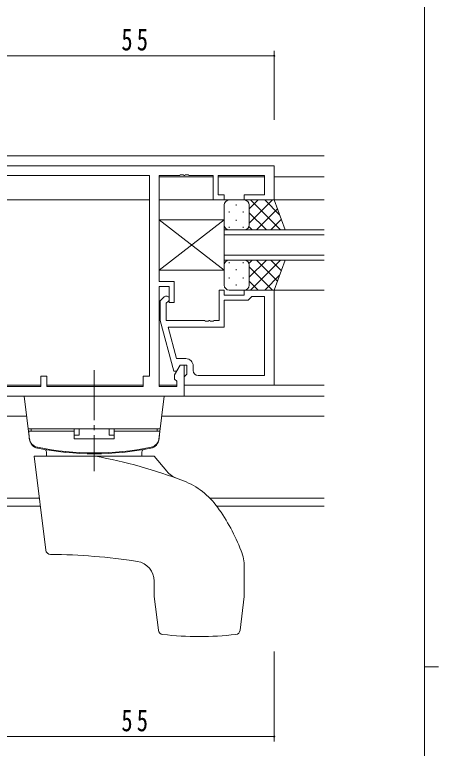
# Model space of a CAD drawing. Units: millimetres on the paper. Extents: x -397 to 397, y -282 to 282.
# Drawn here: x 294.2 to 378.9, y 0.6 to 147.1 of the extents above; entities that cross this region are included whole.
import ezdxf

# ---------------------------------------------------------------- set-up
doc = ezdxf.new("R2010")
doc.units = ezdxf.units.MM
doc.linetypes.add('USER2', pattern=[13, 10, -1, 1, -1])
for name, color, linetype, lineweight in [('0-1_YKK_ZWAK', 7, 'Continuous', 18), ('0-3_YKK_11', 7, 'Continuous', 18), ('0-4_YKK_12', 2, 'Continuous', 18), ('0-6_YKK_13', 4, 'Continuous', 18), ('0-7_YKK_D', 6, 'Continuous', 18)]:
    doc.layers.add(name, color=color, linetype=linetype, lineweight=lineweight)
doc.styles.add('ＭＳ ゴシック', font='')
doc.styles.get('ＭＳ ゴシック').set_extended_font_data('MS Gothic')

msp = doc.modelspace()

# ---------------------------------------------------------------- linework, layer by layer
at = {"layer": '0-1_YKK_ZWAK'}
for p, q in [((376.092, 279.312), (376.092, -245.688)), ((376.092, 16.812), (378.892, 16.812))]:
    msp.add_line(p, q, dxfattribs=at)
at = {"layer": '0-3_YKK_11'}
for p, q in [((289.092, 116.902), (346.092, 116.902)), ((346.092, 116.902), (346.092, 110.102)), ((291.022, 114.972), (321.162, 114.972)), ((321.162, 114.972), (321.162, 74.902)), ((327.134, 114.972), (323.092, 114.972)), ((323.092, 114.972), (323.092, 93.802)), ((344.162, 114.972), (334.892, 114.972)), ((323.092, 92.802), (323.092, 72.832)), ((340.092, 91.102), (336.092, 91.102)), ((346.092, 73.102), (346.092, 92.102)), ((336.092, 84.702), (336.092, 90.102)), ((336.092, 90.102), (340.892, 90.102)), ((344.162, 90.802), (344.162, 75.032)), ((344.162, 90.802), (344.162, 75.032)), ((323.292, 86.005), (325.999, 75.902)), ((332.134, 86.002), (324.492, 86.002)), ((324.883, 84.702), (336.092, 84.702)), ((326.571, 78.402), (324.883, 84.702)), ((328.392, 78.402), (326.571, 78.402)), ((326.162, 75.145), (327.292, 77.102)), ((327.292, 77.102), (328.092, 77.102)), ((328.092, 77.102), (328.092, 70.902)), ((329.892, 76.032), (329.892, 76.902)), ((325.999, 75.902), (326.599, 75.902)), ((326.162, 74.332), (326.162, 75.145)), ((344.162, 75.032), (330.892, 75.032)), ((326.592, 73.902), (326.162, 74.332)), ((326.592, 72.832), (326.592, 73.902)), ((299.392, 72.832), (291.022, 72.832)), ((319.892, 72.832), (300.592, 72.832)), ((323.092, 72.832), (326.592, 72.832)), ((328.092, 73.102), (346.092, 73.102)), ((328.092, 70.902), (291.092, 70.902))]:
    msp.add_line(p, q, dxfattribs=at)
for points in [[(334.892, 114.972), (334.892, 111.102), (336.092, 111.102), (336.092, 110.102), (333.892, 110.102), (333.892, 114.972), (329.05, 114.972), (328.867, 115.092), (328.317, 115.092), (328.134, 114.972), (328.05, 114.972), (327.867, 115.092), (327.317, 115.092), (327.134, 114.972)], [(346.092, 110.102), (340.092, 110.102), (340.092, 111.102), (344.162, 111.102), (344.162, 114.972)], [(323.092, 93.802), (326.092, 93.802), (326.092, 89.602), (325.092, 89.602), (325.092, 92.802), (323.092, 92.802)], [(336.092, 91.102), (336.092, 92.102), (335.092, 92.102), (335.092, 86.002), (334.05, 86.002), (333.867, 85.882), (333.317, 85.882), (333.134, 86.002), (333.05, 86.002), (332.867, 85.882), (332.317, 85.882), (332.134, 86.002)], [(346.092, 92.102), (340.092, 92.102), (340.092, 91.102)], [(324.068, 90.726), (323.292, 89.951), (323.292, 86.005)], [(324.492, 86.002), (324.492, 89.454), (324.916, 89.878)], [(340.892, 90.102), (341.392, 90.602), (341.592, 90.802), (344.162, 90.802)], [(326.599, 75.902), (327.292, 77.102), (328.592, 77.102), (328.592, 75.302), (328.392, 75.102), (328.092, 74.802), (328.092, 73.102)], [(300.592, 72.832), (300.592, 74.902), (299.392, 74.902), (299.392, 72.832)], [(321.162, 74.902), (319.892, 74.902), (319.892, 72.832)]]:
    msp.add_lwpolyline(points, dxfattribs=at)
for centre, radius, start, end in [((324.492, 90.302), 0.6, 314.99999, 135.00001), ((328.392, 76.902), 1.5, 0.00001, 89.99999), ((330.892, 76.032), 1, 180.00001, 269.99999)]:
    msp.add_arc(centre, radius, start, end, dxfattribs=at)
at = {"layer": '0-4_YKK_12'}
for p, q in [((292.292, 118.902), (356.092, 118.902)), ((333.89, 114.702), (323.093, 114.702)), ((344.16, 114.702), (334.893, 114.702)), ((356.092, 114.702), (346.092, 114.702)), ((321.162, 110.102), (291.022, 110.102)), ((356.092, 110.102), (323.092, 110.102)), ((336.091, 98.102), (336.091, 104.102)), ((336.091, 104.102), (356.092, 104.102)), ((356.092, 103.102), (336.091, 103.102)), ((336.091, 99.102), (356.092, 99.102)), ((356.092, 98.102), (336.091, 98.102)), ((356.092, 92.102), (346.092, 92.102)), ((299.39, 73.102), (291.023, 73.102)), ((319.89, 73.102), (300.593, 73.102)), ((326.59, 73.102), (323.093, 73.102)), ((356.092, 73.102), (346.092, 73.102)), ((356.092, 70.902), (327.792, 70.902)), ((296.583, 66.902), (292.292, 66.902)), ((356.092, 66.902), (323.601, 66.902)), ((299.12, 50.532), (258.064, 50.532)), ((356.092, 50.532), (333.21, 50.532)), ((299.32, 48.902), (257.864, 48.902)), ((356.092, 48.902), (334.608, 48.902))]:
    msp.add_line(p, q, dxfattribs=at)
at = {"layer": '0-6_YKK_13'}
for p, q in [((337.092, 110.102), (340.092, 110.102)), ((346.092, 110.102), (340.092, 110.102)), ((341.092, 105.482), (345.712, 110.102)), ((341.092, 108.31), (342.884, 110.102)), ((341.36, 110.102), (347.36, 104.102)), ((344.188, 110.102), (347.149, 107.141)), ((348.235, 104.102), (346.092, 110.102)), ((336.092, 105.102), (336.092, 109.102)), ((338.455, 109.182), (338.455, 108.982)), ((341.092, 109.102), (341.092, 105.502)), ((341.092, 108.702), (341.092, 105.102)), ((337.04, 107.767), (337.04, 107.567)), ((339.87, 107.767), (339.87, 107.567)), ((341.092, 107.542), (344.532, 104.102)), ((342.54, 104.102), (346.736, 108.298)), ((336.092, 106.102), (323.092, 106.102)), ((336.092, 106.102), (323.092, 106.102)), ((336.092, 96.102), (323.092, 106.102)), ((336.092, 106.102), (323.092, 96.102)), ((323.092, 106.102), (323.092, 96.102)), ((336.092, 96.102), (323.092, 106.102)), ((336.092, 106.102), (323.092, 96.102)), ((323.092, 106.102), (323.092, 96.102)), ((336.092, 106.102), (336.092, 96.102)), ((336.092, 106.102), (336.092, 96.102)), ((338.455, 106.152), (338.455, 105.952)), ((345.369, 104.102), (347.481, 106.214)), ((337.04, 104.737), (337.04, 104.537)), ((340.092, 104.102), (337.092, 104.102)), ((339.87, 104.737), (339.87, 104.537)), ((340.092, 104.102), (348.235, 104.102)), ((341.035, 104.77), (341.703, 104.102)), ((336.092, 97.102), (336.092, 93.102)), ((337.04, 97.467), (337.04, 97.667)), ((340.092, 98.102), (337.092, 98.102)), ((339.87, 97.467), (339.87, 97.667)), ((348.235, 98.102), (340.092, 98.102)), ((341.035, 97.434), (341.703, 98.102)), ((341.092, 94.662), (344.532, 98.102)), ((341.092, 93.502), (341.092, 97.102)), ((341.36, 92.102), (347.36, 98.102)), ((342.54, 98.102), (346.736, 93.906)), ((345.369, 98.102), (347.48, 95.99)), ((348.235, 98.102), (346.092, 92.102)), ((323.092, 96.102), (336.092, 96.102)), ((323.092, 96.102), (336.092, 96.102)), ((338.455, 96.052), (338.455, 96.252)), ((341.092, 96.722), (345.712, 92.102)), ((341.092, 93.102), (341.092, 96.702)), ((337.04, 94.437), (337.04, 94.637)), ((339.87, 94.437), (339.87, 94.637)), ((341.092, 93.894), (342.884, 92.102)), ((344.188, 92.102), (347.149, 95.063)), ((338.455, 93.022), (338.455, 93.222)), ((337.092, 92.102), (340.092, 92.102)), ((346.092, 92.102), (340.092, 92.102)), ((297.155, 62.244), (296.092, 70.902)), ((296.092, 70.902), (324.092, 70.902)), ((323.029, 62.244), (324.092, 70.902)), ((296.89, 64.402), (323.294, 64.402)), ((296.992, 63.902), (297.116, 62.486)), ((296.992, 63.902), (306.092, 63.902)), ((297.492, 64.402), (297.492, 63.902)), ((297.492, 64.402), (306.092, 64.402)), ((306.092, 62.402), (306.092, 64.402)), ((306.092, 63.135), (307.092, 63.135)), ((307.092, 64.402), (307.092, 63.135)), ((313.092, 64.402), (313.092, 63.135)), ((314.092, 63.135), (313.092, 63.135)), ((314.092, 62.402), (314.092, 64.402)), ((322.692, 64.402), (314.092, 64.402)), ((323.192, 63.902), (314.092, 63.902)), ((322.692, 64.402), (322.692, 63.902)), ((323.192, 63.902), (323.068, 62.486)), ((306.092, 62.402), (314.092, 62.402)), ((300.391, 40.176), (298.092, 58.902)), ((298.092, 58.902), (322.092, 58.902)), ((300.557, 58.902), (300.542, 59.784)), ((319.627, 58.902), (319.642, 59.784)), ((324.591, 55.924), (322.092, 58.902)), ((340.092, 30.902), (340.092, 36.749)), ((322.092, 30.902), (322.092, 33.944)), ((322.092, 30.902), (322.919, 24.169)), ((339.265, 24.169), (340.092, 30.902))]:
    msp.add_line(p, q, dxfattribs=at)
at = {"layer": '0-6_YKK_13', "linetype": 'USER2'}
msp.add_line((310.092, 76.102), (310.092, 55.902), dxfattribs=at)
at = {"layer": '0-6_YKK_13'}
for centre, radius, start, end in [((337.092, 109.102), 1, 90, 180), ((340.092, 109.102), 1, 0, 90), ((340.092, 109.102), 1, 0, 90), ((337.092, 105.102), 1, 180, 270), ((340.092, 105.102), 1, 270, 0), ((340.092, 105.102), 1, 270, 0), ((337.092, 97.102), 1, 90, 180), ((340.092, 97.102), 1, 0, 90), ((340.092, 97.102), 1, 0, 90), ((337.092, 93.102), 1, 180, 270), ((340.092, 93.102), 1, 270, 0), ((340.092, 93.102), 1, 270, 0), ((299.108, 62.66), 2, 185, 258.64775), ((299.118, 62.666), 2, 187, 258.65826), ((299.14, 62.487), 2, 187, 258.68116), ((321.044, 62.487), 2, 281.31884, 353), ((321.065, 62.666), 2, 281.34174, 353), ((321.075, 62.66), 2, 281.35225, 355), ((310.092, 117.368), 57.8, 258.64775, 281.35225), ((310.092, 117.376), 57.8, 258.65826, 281.34116), ((310.092, 117.202), 57.8, 258.68116, 281.31884), ((300.042, 59.775), 0.5, 1, 80.07331), ((320.142, 59.775), 0.5, 99.92669, 179), ((293.392, -35.598), 96.004, 68.89946, 79.84414), ((328.421, 59.138), 5, 220, 249.70749), ((322.554, 39.975), 15, 35.67719, 68.89946), ((302.246, 25.395), 40, 21.48501, 35.67719), ((301.384, 40.298), 1, 187, 269.52958), ((331.092, 36.749), 9, 0, 21.48501), ((300.39, -80.698), 120, 81.22235, 89.52958), ((318.092, 33.944), 4, 0, 81.22235), ((323.911, 24.291), 1, 187, 263.80105), ((338.273, 24.291), 1, 276.19895, 353), ((331.092, 90.402), 67.5, 263.80105, 276.19895)]:
    msp.add_arc(centre, radius, start, end, dxfattribs=at)
at = {"layer": '0-7_YKK_D'}
for p, q in [((346.092, 126.102), (346.092, 139.902)), ((291.092, 138.902), (346.092, 138.902)), ((346.092, 19.902), (346.092, 1.902)), ((346.092, 2.902), (291.092, 2.902))]:
    msp.add_line(p, q, dxfattribs=at)
for centre, start, end in [((346.092, 138.902), 0, 180), ((346.092, 138.902), 180, 0), ((346.092, 2.902), 0, 180), ((346.092, 2.902), 180, 0)]:
    msp.add_arc(centre, 0.106, start, end, dxfattribs=at)

# ---------------------------------------------------------------- texts
at = {"layer": '0-7_YKK_D', "color": 7, "char_height": 4.399, "attachment_point": 7, "style": 'ＭＳ ゴシック'}
for insert in [(315.522, 139.902), (315.522, 3.902)]:
    msp.add_mtext('\\T1.37;\\W0.75;55', dxfattribs=dict(at, insert=insert))

doc.saveas('drawing.dxf')
